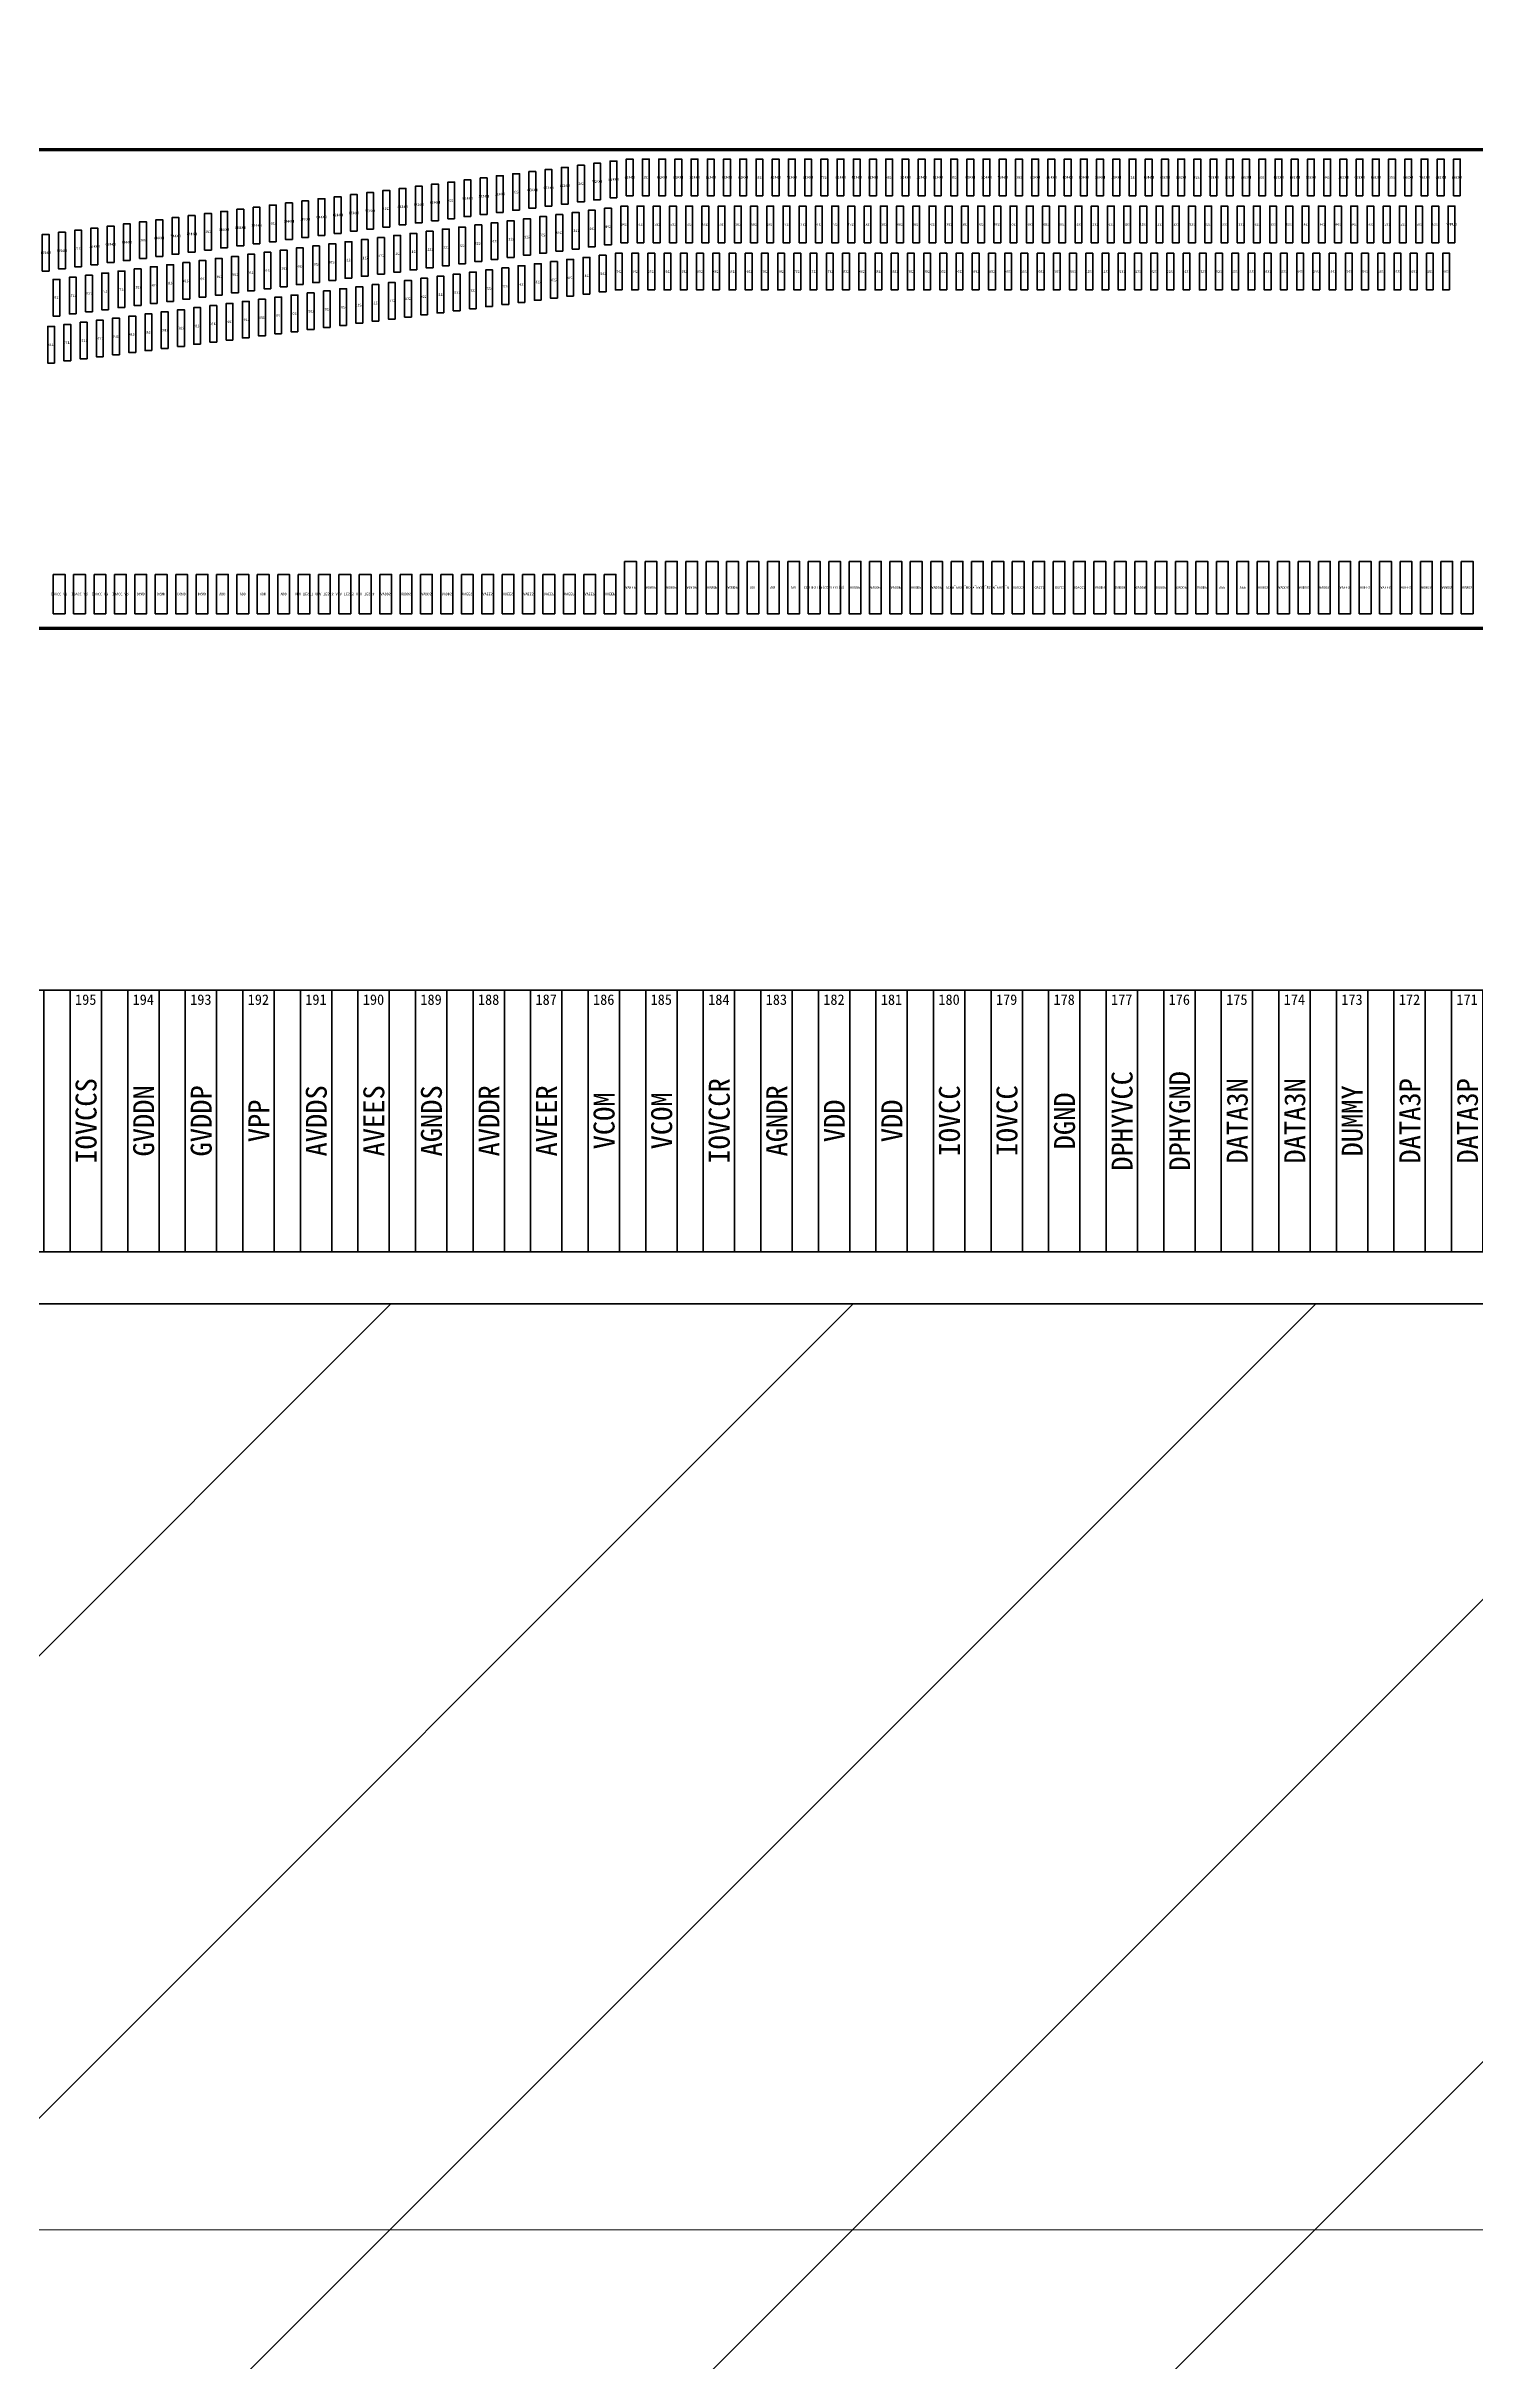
# Model space of a CAD drawing. Header units: inches. Extents: x 240 to 1407, y -538 to -118.
# Drawn here: x 994.362 to 997.094, y -363.887 to -359.461 of the extents above; entities that cross this region are included whole.
import ezdxf
from ezdxf.enums import TextEntityAlignment as Align

# ---------------------------------------------------------------- set-up
doc = ezdxf.new("R2010")
doc.units = ezdxf.units.IN
doc.header["$LTSCALE"] = 1.21
doc.header["$MEASUREMENT"] = 0
doc.layers.get('0').update_dxf_attribs({"linetype": 'CONTINUOUS'})
for name, color, linetype, lineweight in [('2ITO.drawing', 4, 'CONTINUOUS', 100), ('FPC', 40, 'CONTINUOUS', 20), ('LABEL.drawing', 7, 'CONTINUOUS', 100), ('TFT_line.drawing', 3, 'CONTINUOUS', 100)]:
    doc.layers.add(name, color=color, linetype=linetype, lineweight=lineweight)
doc.layers.add('标 注', color=3, linetype='CONTINUOUS')
doc.styles.get("Standard").update_dxf_attribs({"font": 'txt', "width": 0.8})

# ---------------------------------------------------------------- blocks, each defined once
blk = doc.blocks.new('fpc_name')
at = {"layer": 'LABEL.drawing', "color": 7, "linetype": 'Continuous', "lineweight": 100}
for s, p in [('DPHYVCC', (6.41143, 0.22667)), ('DPHYGND', (6.52143, 0.22667)), ('IOVCCS', (4.43143, 0.22667)), ('GVDDN', (4.54143, 0.22667)), ('GVDDP', (4.65143, 0.22667)), ('AVDDS', (4.87143, 0.22667)), ('AVEES', (4.98143, 0.22667)), ('AGNDS', (5.09143, 0.22667)), ('AVDDR', (5.20143, 0.22667)), ('AVEER', (5.31143, 0.22667)), ('VCOM', (5.42143, 0.22667)), ('VCOM', (5.53143, 0.22667)), ('IOVCCR', (5.64143, 0.22667)), ('AGNDR', (5.75143, 0.22667)), ('IOVCC', (6.08143, 0.22667)), ('IOVCC', (6.19143, 0.22667)), ('DGND', (6.30143, 0.22667)), ('DATA3N', (6.63143, 0.22667)), ('DATA3N', (6.74143, 0.22667)), ('DUMMY', (6.85126, 0.22667)), ('DATA3P', (6.96143, 0.22667)), ('DATA3P', (7.07143, 0.22667)), ('VPP', (4.76143, 0.22667)), ('VDD', (5.86143, 0.22667)), ('VDD', (5.97143, 0.22667))]:
    blk.add_text(s, height=0.04, rotation=90, dxfattribs=at).set_placement(p, align=Align.MIDDLE_CENTER)
blk = doc.blocks.new('fpc_pin')
at = {"layer": 'TFT_line.drawing', "color": 3, "linetype": 'Continuous', "lineweight": 100}
blk.add_lwpolyline([(0, 0), (0.06, 0), (0.06, 0.5), (0, 0.5)], close=True, dxfattribs=at)
blk = doc.blocks.new('fpc_all')
at = {"layer": 'TFT_line.drawing', "color": 3, "linetype": 'Continuous', "lineweight": 100}
blk.add_lwpolyline([(-0.73658, 0), (26.54342, 0), (26.54342, 0.5), (-0.73658, 0.5)], close=True, dxfattribs=at)
at = {"color": 1, "linetype": 'Continuous', "lineweight": 100, "row_count": 1, "column_count": 221, "row_spacing": 0.4, "column_spacing": 0.11}
blk.add_blockref('fpc_pin', (0.77342, 0), dxfattribs=at)
at = {"color": 1, "linetype": 'Continuous', "lineweight": 100}
blk.add_blockref('fpc_name', (0.00249, 0.02333), dxfattribs=at)
at = {"layer": 'LABEL.drawing', "color": 7, "linetype": 'Continuous', "lineweight": 100}
for s, p in [('195', (4.43322, 0.4818)), ('194', (4.54322, 0.4818)), ('193', (4.65322, 0.4818)), ('192', (4.76322, 0.4818)), ('191', (4.87322, 0.4818)), ('190', (4.98322, 0.4818)), ('189', (5.09322, 0.4818)), ('188', (5.20322, 0.4818)), ('187', (5.31322, 0.4818)), ('186', (5.42322, 0.4818)), ('185', (5.53322, 0.4818)), ('184', (5.64322, 0.4818)), ('183', (5.75322, 0.4818)), ('182', (5.86322, 0.4818)), ('181', (5.97322, 0.4818)), ('180', (6.08322, 0.4818)), ('179', (6.19322, 0.4818)), ('178', (6.30322, 0.4818)), ('177', (6.41322, 0.4818)), ('176', (6.52322, 0.4818)), ('175', (6.63322, 0.4818)), ('174', (6.74322, 0.4818)), ('173', (6.85322, 0.4818)), ('172', (6.96322, 0.4818)), ('171', (7.07322, 0.4818))]:
    blk.add_text(s, height=0.02, dxfattribs=at).set_placement(p, align=Align.MIDDLE_CENTER)
blk = doc.blocks.new('z_ILB3_NOT')
at = {"layer": 'TFT_line.drawing', "color": 3, "linetype": 'Continuous', "lineweight": 100}
blk.add_lwpolyline([(-0.01125, -0.05), (0.01125, -0.05), (0.01125, 0.05), (-0.01125, 0.05)], close=True, dxfattribs=at)
blk = doc.blocks.new('z_ILB2_NOT')
at = {"layer": 'TFT_line.drawing', "color": 3, "linetype": 'Continuous', "lineweight": 100}
blk.add_lwpolyline([(-0.01125, -0.0375), (0.01125, -0.0375), (0.01125, 0.0375), (-0.01125, 0.0375)], close=True, dxfattribs=at)
blk = doc.blocks.new('S_PAD_NOT')
at = {"layer": 'TFT_line.drawing', "color": 3, "linetype": 'Continuous', "lineweight": 100}
blk.add_lwpolyline([(-0.0065, -0.035), (0.0065, -0.035), (0.0065, 0.035), (-0.0065, 0.035)], close=True, dxfattribs=at)
blk = doc.blocks.new('ST7102_padlocation_NOT')
at = {"layer": 'TFT_line.drawing', "color": 3, "linetype": 'Continuous', "lineweight": 100}
for points in [[(-11.25, -0.459), (11.25, -0.459), (11.25, 0.459), (-11.25, 0.459)], [(-11.247, -0.456), (11.247, -0.456), (11.247, 0.456), (-11.247, 0.456)]]:
    blk.add_lwpolyline(points, close=True, dxfattribs=at)
at = {"color": 1, "linetype": 'Continuous', "lineweight": 100}
for p in [(5.8496, 0.4045), (5.8806, 0.4045), (5.9116, 0.4045), (5.9426, 0.4045), (5.9736, 0.4045), (6.0046, 0.4045), (6.0356, 0.4045), (6.0666, 0.4045), (6.0976, 0.4045), (6.1286, 0.4045), (6.1596, 0.4045), (6.1906, 0.4045), (6.2216, 0.4045), (6.2526, 0.4045), (6.2836, 0.4045), (6.3146, 0.4045), (6.3456, 0.4045), (6.3766, 0.4045), (6.4076, 0.4045), (6.4386, 0.4045), (6.4696, 0.4045), (6.5006, 0.4045), (6.5316, 0.4045), (6.5626, 0.4045), (6.5936, 0.4045), (6.6246, 0.4045), (6.6556, 0.4045), (6.6866, 0.4045), (6.7176, 0.4045), (6.7486, 0.4045), (6.7796, 0.4045), (6.8106, 0.4045), (6.8416, 0.4045), (6.8726, 0.4045), (6.9036, 0.4045), (6.9346, 0.4045), (6.9656, 0.4045), (6.9966, 0.4045), (7.0276, 0.4045), (7.0586, 0.4045), (7.0896, 0.4045), (7.1206, 0.4045), (7.1516, 0.4045), (7.1826, 0.4045), (7.2136, 0.4045), (7.2446, 0.4045), (7.2756, 0.4045), (7.3066, 0.4045), (7.3376, 0.4045), (7.3686, 0.4045), (7.3996, 0.4045), (7.4306, 0.4045), (7.4616, 0.4005), (7.4926, 0.3965), (7.5236, 0.3925), (7.5546, 0.3885), (7.5856, 0.3845), (7.6166, 0.3805), (7.6476, 0.3765), (7.6786, 0.3725), (7.7096, 0.3685), (7.7406, 0.3645), (7.7716, 0.3605), (7.8026, 0.3565), (7.8336, 0.3525), (7.8646, 0.3485), (7.8956, 0.3445), (7.9266, 0.3405), (7.9576, 0.3365), (7.9886, 0.3325), (8.0196, 0.3285), (8.0506, 0.3245), (8.0816, 0.3205), (5.8599, 0.3145), (5.8909, 0.3145), (5.9219, 0.3145), (5.9529, 0.3145), (5.9839, 0.3145), (6.0149, 0.3145), (6.0459, 0.3145), (6.0769, 0.3145), (6.1079, 0.3145), (6.1389, 0.3145), (6.1699, 0.3145), (6.2009, 0.3145), (6.2319, 0.3145), (6.2629, 0.3145), (6.2939, 0.3145), (6.3249, 0.3145), (6.3559, 0.3145), (6.3869, 0.3145), (6.4179, 0.3145), (6.4489, 0.3145), (6.4799, 0.3145), (6.5109, 0.3145), (6.5419, 0.3145), (6.5729, 0.3145), (6.6039, 0.3145), (6.6349, 0.3145), (6.6659, 0.3145), (6.6969, 0.3145), (6.7279, 0.3145), (6.7589, 0.3145), (6.7899, 0.3145), (6.8209, 0.3145), (6.8519, 0.3145), (6.8829, 0.3145), (6.9139, 0.3145), (6.9449, 0.3145), (6.9759, 0.3145), (7.0069, 0.3145), (7.0379, 0.3145), (7.0689, 0.3145), (7.0999, 0.3145), (7.1309, 0.3145), (7.1619, 0.3145), (7.1929, 0.3145), (7.2239, 0.3145), (7.2549, 0.3145), (7.2859, 0.3145), (7.3169, 0.3145), (7.3479, 0.3145), (7.3789, 0.3145), (7.4099, 0.3145), (7.4409, 0.3145), (7.4719, 0.3105), (7.5029, 0.3065), (7.5339, 0.3025), (7.5649, 0.2985), (7.5959, 0.2945), (7.6269, 0.2905), (7.6579, 0.2865), (7.6889, 0.2825), (7.7199, 0.2785), (8.1126, 0.3165), (8.1436, 0.3125), (8.1746, 0.3085), (8.2056, 0.3045), (8.2366, 0.3005), (8.2676, 0.2965), (8.2986, 0.2925), (8.3296, 0.2885), (8.3606, 0.2845), (8.3916, 0.2805), (8.4226, 0.2765), (7.7509, 0.2745), (7.7819, 0.2705), (7.8129, 0.2665), (7.8439, 0.2625), (7.8749, 0.2585), (7.9059, 0.2545), (7.9369, 0.2505), (7.9679, 0.2465), (7.9989, 0.2425), (8.0299, 0.2385), (8.0609, 0.2345), (8.4536, 0.2725), (8.4846, 0.2685), (8.5156, 0.2645), (8.5466, 0.2605), (5.8702, 0.2245), (5.9012, 0.2245), (5.9322, 0.2245), (5.9632, 0.2245), (5.9942, 0.2245), (6.0252, 0.2245), (6.0562, 0.2245), (6.0872, 0.2245), (6.1182, 0.2245), (6.1492, 0.2245), (6.1802, 0.2245), (6.2112, 0.2245), (6.2422, 0.2245), (6.2732, 0.2245), (6.3042, 0.2245), (6.3352, 0.2245), (6.3662, 0.2245), (6.3972, 0.2245), (6.4282, 0.2245), (6.4592, 0.2245), (6.4902, 0.2245), (6.5212, 0.2245), (6.5522, 0.2245), (6.5832, 0.2245), (6.6142, 0.2245), (6.6452, 0.2245), (6.6762, 0.2245), (6.7072, 0.2245), (6.7382, 0.2245), (6.7692, 0.2245), (6.8002, 0.2245), (6.8312, 0.2245), (6.8622, 0.2245), (6.8932, 0.2245), (6.9242, 0.2245), (6.9552, 0.2245), (6.9862, 0.2245), (7.0172, 0.2245), (7.0482, 0.2245), (7.0792, 0.2245), (7.1102, 0.2245), (7.1412, 0.2245), (7.1722, 0.2245), (7.2032, 0.2245), (7.2342, 0.2245), (7.2652, 0.2245), (7.2962, 0.2245), (7.3272, 0.2245), (7.3582, 0.2245), (7.3892, 0.2245), (7.4202, 0.2245), (7.4512, 0.2245), (7.4822, 0.2205), (7.5132, 0.2165), (7.5442, 0.2125), (7.5752, 0.2085), (7.6062, 0.2045), (7.6372, 0.2005), (7.6682, 0.1965), (7.6992, 0.1925), (7.7302, 0.1885), (8.0919, 0.2305), (8.1229, 0.2265), (8.1539, 0.2225), (8.1849, 0.2185), (8.2159, 0.2145), (8.2469, 0.2105), (8.2779, 0.2065), (8.3089, 0.2025), (8.3399, 0.1985), (8.3709, 0.1945), (8.4019, 0.1905), (8.4329, 0.1865), (7.7612, 0.1845), (7.7922, 0.1805), (7.8232, 0.1765), (7.8542, 0.1725), (7.8852, 0.1685), (7.9162, 0.1645), (7.9472, 0.1605), (7.9782, 0.1565), (8.0092, 0.1525), (8.0402, 0.1485), (8.0712, 0.1445), (8.4639, 0.1825), (8.4949, 0.1785), (8.5259, 0.1745), (8.1022, 0.1405), (8.1332, 0.1365), (8.1642, 0.1325), (8.1952, 0.1285), (8.2262, 0.1245), (8.2572, 0.1205), (8.2882, 0.1165), (8.3192, 0.1125), (8.3502, 0.1085), (8.3812, 0.1045), (8.4122, 0.1005), (8.4432, 0.0965), (8.4742, 0.0925), (8.5052, 0.0885), (8.5362, 0.0845)]:
    blk.add_blockref('S_PAD_NOT', p, dxfattribs=at)
at = {"color": 1, "linetype": 'Continuous', "lineweight": 100, "rotation": 180}
for name, p in [('z_ILB3_NOT', (5.83, -0.3795)), ('z_ILB3_NOT', (5.869, -0.3795)), ('z_ILB3_NOT', (5.908, -0.3795)), ('z_ILB3_NOT', (5.947, -0.3795)), ('z_ILB3_NOT', (5.986, -0.3795)), ('z_ILB3_NOT', (6.025, -0.3795)), ('z_ILB3_NOT', (6.064, -0.3795)), ('z_ILB3_NOT', (6.103, -0.3795)), ('z_ILB3_NOT', (6.142, -0.3795)), ('z_ILB3_NOT', (6.181, -0.3795)), ('z_ILB3_NOT', (6.22, -0.3795)), ('z_ILB3_NOT', (6.259, -0.3795)), ('z_ILB3_NOT', (6.298, -0.3795)), ('z_ILB3_NOT', (6.337, -0.3795)), ('z_ILB3_NOT', (6.376, -0.3795)), ('z_ILB3_NOT', (6.415, -0.3795)), ('z_ILB3_NOT', (6.454, -0.3795)), ('z_ILB3_NOT', (6.493, -0.3795)), ('z_ILB3_NOT', (6.532, -0.3795)), ('z_ILB3_NOT', (6.571, -0.3795)), ('z_ILB3_NOT', (6.61, -0.3795)), ('z_ILB3_NOT', (6.649, -0.3795)), ('z_ILB3_NOT', (6.688, -0.3795)), ('z_ILB3_NOT', (6.727, -0.3795)), ('z_ILB3_NOT', (6.766, -0.3795)), ('z_ILB3_NOT', (6.805, -0.3795)), ('z_ILB3_NOT', (6.844, -0.3795)), ('z_ILB3_NOT', (6.883, -0.3795)), ('z_ILB3_NOT', (6.922, -0.3795)), ('z_ILB3_NOT', (6.961, -0.3795)), ('z_ILB3_NOT', (7, -0.3795)), ('z_ILB3_NOT', (7.039, -0.3795)), ('z_ILB3_NOT', (7.078, -0.3795)), ('z_ILB3_NOT', (7.117, -0.3795)), ('z_ILB3_NOT', (7.156, -0.3795)), ('z_ILB3_NOT', (7.195, -0.3795)), ('z_ILB3_NOT', (7.234, -0.3795)), ('z_ILB3_NOT', (7.273, -0.3795)), ('z_ILB3_NOT', (7.312, -0.3795)), ('z_ILB3_NOT', (7.351, -0.3795)), ('z_ILB3_NOT', (7.39, -0.3795)), ('z_ILB3_NOT', (7.429, -0.3795)), ('z_ILB2_NOT', (7.468, -0.392)), ('z_ILB2_NOT', (7.507, -0.392)), ('z_ILB2_NOT', (7.546, -0.392)), ('z_ILB2_NOT', (7.585, -0.392)), ('z_ILB2_NOT', (7.624, -0.392)), ('z_ILB2_NOT', (7.663, -0.392)), ('z_ILB2_NOT', (7.702, -0.392)), ('z_ILB2_NOT', (7.741, -0.392)), ('z_ILB2_NOT', (7.78, -0.392)), ('z_ILB2_NOT', (7.819, -0.392)), ('z_ILB2_NOT', (7.858, -0.392)), ('z_ILB2_NOT', (7.897, -0.392)), ('z_ILB2_NOT', (7.936, -0.392)), ('z_ILB2_NOT', (7.975, -0.392)), ('z_ILB2_NOT', (8.014, -0.392)), ('z_ILB2_NOT', (8.053, -0.392)), ('z_ILB2_NOT', (8.092, -0.392)), ('z_ILB2_NOT', (8.131, -0.392)), ('z_ILB2_NOT', (8.17, -0.392)), ('z_ILB2_NOT', (8.209, -0.392)), ('z_ILB2_NOT', (8.248, -0.392)), ('z_ILB2_NOT', (8.287, -0.392)), ('z_ILB2_NOT', (8.326, -0.392)), ('z_ILB2_NOT', (8.365, -0.392)), ('z_ILB2_NOT', (8.404, -0.392)), ('z_ILB2_NOT', (8.443, -0.392)), ('z_ILB2_NOT', (8.482, -0.392)), ('z_ILB2_NOT', (8.521, -0.392))]:
    blk.add_blockref(name, p, dxfattribs=at)
at = {"layer": 'LABEL.drawing', "color": 7, "linetype": 'Continuous', "lineweight": 100}
for s, p in [('RX385', (5.8496, 0.4045)), ('RX386', (5.8806, 0.4045)), ('RX387', (5.9116, 0.4045)), ('RX388', (5.9426, 0.4045)), ('S353', (5.9736, 0.4045)), ('RX389', (6.0046, 0.4045)), ('RX390', (6.0356, 0.4045)), ('RX391', (6.0666, 0.4045)), ('S344', (6.0976, 0.4045)), ('RX392', (6.1286, 0.4045)), ('RX393', (6.1596, 0.4045)), ('RX394', (6.1906, 0.4045)), ('S335', (6.2216, 0.4045)), ('RX395', (6.2526, 0.4045)), ('RX396', (6.2836, 0.4045)), ('RX397', (6.3146, 0.4045)), ('S326', (6.3456, 0.4045)), ('RX398', (6.3766, 0.4045)), ('RX399', (6.4076, 0.4045)), ('RX400', (6.4386, 0.4045)), ('S317', (6.4696, 0.4045)), ('RX401', (6.5006, 0.4045)), ('RX402', (6.5316, 0.4045)), ('RX403', (6.5626, 0.4045)), ('RX404', (6.5936, 0.4045)), ('RX405', (6.6246, 0.4045)), ('RX406', (6.6556, 0.4045)), ('S302', (6.6866, 0.4045)), ('RX407', (6.7176, 0.4045)), ('RX408', (6.7486, 0.4045)), ('RX409', (6.7796, 0.4045)), ('S293', (6.8106, 0.4045)), ('RX410', (6.8416, 0.4045)), ('RX411', (6.8726, 0.4045)), ('RX412', (6.9036, 0.4045)), ('S284', (6.9346, 0.4045)), ('RX413', (6.9656, 0.4045)), ('RX414', (6.9966, 0.4045)), ('RX415', (7.0276, 0.4045)), ('S275', (7.0586, 0.4045)), ('RX416', (7.0896, 0.4045)), ('RX417', (7.1206, 0.4045)), ('RX418', (7.1516, 0.4045)), ('S266', (7.1826, 0.4045)), ('RX419', (7.2136, 0.4045)), ('RX420', (7.2446, 0.4045)), ('RX421', (7.2756, 0.4045)), ('RX422', (7.3066, 0.4045)), ('RX423', (7.3376, 0.4045)), ('RX424', (7.3686, 0.4045)), ('S251', (7.3996, 0.4045)), ('RX425', (7.4306, 0.4045)), ('RX426', (7.4616, 0.4005)), ('RX427', (7.4926, 0.3965)), ('S242', (7.5236, 0.3925)), ('RX428', (7.5546, 0.3885)), ('RX429', (7.5856, 0.3845)), ('RX430', (7.6166, 0.3805)), ('S233', (7.6476, 0.3765)), ('RX431', (7.6786, 0.3725)), ('RX432', (7.7096, 0.3685)), ('RX433', (7.7406, 0.3645)), ('S224', (7.7716, 0.3605)), ('RX434', (7.8026, 0.3565)), ('RX435', (7.8336, 0.3525)), ('DUMMY', (5.8599, 0.3145)), ('S359', (5.8909, 0.3145)), ('S357', (5.9219, 0.3145)), ('S355', (5.9529, 0.3145)), ('S352', (5.9839, 0.3145)), ('S350', (6.0149, 0.3145)), ('S348', (6.0459, 0.3145)), ('S346', (6.0769, 0.3145)), ('S343', (6.1079, 0.3145)), ('S341', (6.1389, 0.3145)), ('S339', (6.1699, 0.3145)), ('S337', (6.2009, 0.3145)), ('S334', (6.2319, 0.3145)), ('S332', (6.2629, 0.3145)), ('S330', (6.2939, 0.3145)), ('S328', (6.3249, 0.3145)), ('S325', (6.3559, 0.3145)), ('S323', (6.3869, 0.3145)), ('S321', (6.4179, 0.3145)), ('S319', (6.4489, 0.3145)), ('S316', (6.4799, 0.3145)), ('S314', (6.5109, 0.3145)), ('S312', (6.5419, 0.3145)), ('S310', (6.5729, 0.3145)), ('S308', (6.6039, 0.3145)), ('S306', (6.6349, 0.3145)), ('S304', (6.6659, 0.3145)), ('S301', (6.6969, 0.3145)), ('S299', (6.7279, 0.3145)), ('S297', (6.7589, 0.3145)), ('S295', (6.7899, 0.3145)), ('S292', (6.8209, 0.3145)), ('S290', (6.8519, 0.3145)), ('S288', (6.8829, 0.3145)), ('S286', (6.9139, 0.3145)), ('S283', (6.9449, 0.3145)), ('S281', (6.9759, 0.3145)), ('S279', (7.0069, 0.3145)), ('S277', (7.0379, 0.3145)), ('S274', (7.0689, 0.3145)), ('S272', (7.0999, 0.3145)), ('S270', (7.1309, 0.3145)), ('S268', (7.1619, 0.3145)), ('S265', (7.1929, 0.3145)), ('S263', (7.2239, 0.3145)), ('S261', (7.2549, 0.3145)), ('S259', (7.2859, 0.3145)), ('S257', (7.3169, 0.3145)), ('S255', (7.3479, 0.3145)), ('S253', (7.3789, 0.3145)), ('S250', (7.4099, 0.3145)), ('S248', (7.4409, 0.3145)), ('S246', (7.4719, 0.3105)), ('RX436', (7.8646, 0.3485)), ('S215', (7.8956, 0.3445)), ('RX437', (7.9266, 0.3405)), ('RX438', (7.9576, 0.3365)), ('RX439', (7.9886, 0.3325)), ('RX440', (8.0196, 0.3285)), ('RX441', (8.0506, 0.3245)), ('RX442', (8.0816, 0.3205)), ('S200', (8.1126, 0.3165)), ('RX443', (8.1436, 0.3125)), ('RX444', (8.1746, 0.3085)), ('S244', (7.5029, 0.3065)), ('S241', (7.5339, 0.3025)), ('S239', (7.5649, 0.2985)), ('S237', (7.5959, 0.2945)), ('S235', (7.6269, 0.2905)), ('S232', (7.6579, 0.2865)), ('S230', (7.6889, 0.2825)), ('S228', (7.7199, 0.2785)), ('S226', (7.7509, 0.2745)), ('S223', (7.7819, 0.2705)), ('S221', (7.8129, 0.2665)), ('RX445', (8.2056, 0.3045)), ('S191', (8.2366, 0.3005)), ('RX446', (8.2676, 0.2965)), ('RX447', (8.2986, 0.2925)), ('RX448', (8.3296, 0.2885)), ('S182', (8.3606, 0.2845)), ('RX449', (8.3916, 0.2805)), ('RX450', (8.4226, 0.2765)), ('RX451', (8.4536, 0.2725)), ('S173', (8.4846, 0.2685)), ('RX452', (8.5156, 0.2645)), ('S360', (5.8702, 0.2245)), ('S358', (5.9012, 0.2245)), ('S356', (5.9322, 0.2245)), ('S354', (5.9632, 0.2245)), ('S351', (5.9942, 0.2245)), ('S349', (6.0252, 0.2245)), ('S347', (6.0562, 0.2245)), ('S345', (6.0872, 0.2245)), ('S342', (6.1182, 0.2245)), ('S340', (6.1492, 0.2245)), ('S338', (6.1802, 0.2245)), ('S336', (6.2112, 0.2245)), ('S333', (6.2422, 0.2245)), ('S331', (6.2732, 0.2245)), ('S329', (6.3042, 0.2245)), ('S327', (6.3352, 0.2245)), ('S324', (6.3662, 0.2245)), ('S322', (6.3972, 0.2245)), ('S320', (6.4282, 0.2245)), ('S318', (6.4592, 0.2245)), ('S315', (6.4902, 0.2245)), ('S313', (6.5212, 0.2245)), ('S311', (6.5522, 0.2245)), ('S309', (6.5832, 0.2245)), ('S307', (6.6142, 0.2245)), ('S305', (6.6452, 0.2245)), ('S303', (6.6762, 0.2245)), ('S300', (6.7072, 0.2245)), ('S298', (6.7382, 0.2245)), ('S296', (6.7692, 0.2245)), ('S294', (6.8002, 0.2245)), ('S291', (6.8312, 0.2245)), ('S289', (6.8622, 0.2245)), ('S287', (6.8932, 0.2245)), ('S285', (6.9242, 0.2245)), ('S282', (6.9552, 0.2245)), ('S280', (6.9862, 0.2245)), ('S278', (7.0172, 0.2245)), ('S276', (7.0482, 0.2245)), ('S273', (7.0792, 0.2245)), ('S271', (7.1102, 0.2245)), ('S269', (7.1412, 0.2245)), ('S267', (7.1722, 0.2245)), ('S264', (7.2032, 0.2245)), ('S262', (7.2342, 0.2245)), ('S260', (7.2652, 0.2245)), ('S258', (7.2962, 0.2245)), ('S256', (7.3272, 0.2245)), ('S254', (7.3582, 0.2245)), ('S252', (7.3892, 0.2245)), ('S249', (7.4202, 0.2245)), ('S247', (7.4512, 0.2245)), ('S245', (7.4822, 0.2205)), ('S219', (7.8439, 0.2625)), ('S217', (7.8749, 0.2585)), ('S214', (7.9059, 0.2545)), ('S212', (7.9369, 0.2505)), ('S210', (7.9679, 0.2465)), ('S208', (7.9989, 0.2425)), ('S206', (8.0299, 0.2385)), ('S204', (8.0609, 0.2345)), ('S202', (8.0919, 0.2305)), ('S199', (8.1229, 0.2265)), ('S197', (8.1539, 0.2225)), ('RX453', (8.5466, 0.2605)), ('S243', (7.5132, 0.2165)), ('S240', (7.5442, 0.2125)), ('S238', (7.5752, 0.2085)), ('S236', (7.6062, 0.2045)), ('S234', (7.6372, 0.2005)), ('S231', (7.6682, 0.1965)), ('S229', (7.6992, 0.1925)), ('S227', (7.7302, 0.1885)), ('S225', (7.7612, 0.1845)), ('S222', (7.7922, 0.1805)), ('S220', (7.8232, 0.1765)), ('S195', (8.1849, 0.2185)), ('S193', (8.2159, 0.2145)), ('S190', (8.2469, 0.2105)), ('S188', (8.2779, 0.2065)), ('S186', (8.3089, 0.2025)), ('S184', (8.3399, 0.1985)), ('S181', (8.3709, 0.1945)), ('S179', (8.4019, 0.1905)), ('S177', (8.4329, 0.1865)), ('S175', (8.4639, 0.1825)), ('S172', (8.4949, 0.1785)), ('S170', (8.5259, 0.1745)), ('S218', (7.8542, 0.1725)), ('S216', (7.8852, 0.1685)), ('S213', (7.9162, 0.1645)), ('S211', (7.9472, 0.1605)), ('S209', (7.9782, 0.1565)), ('S207', (8.0092, 0.1525)), ('S205', (8.0402, 0.1485)), ('S203', (8.0712, 0.1445)), ('S201', (8.1022, 0.1405)), ('S198', (8.1332, 0.1365)), ('S196', (8.1642, 0.1325)), ('S194', (8.1952, 0.1285)), ('S192', (8.2262, 0.1245)), ('S189', (8.2572, 0.1205)), ('S187', (8.2882, 0.1165)), ('S185', (8.3192, 0.1125)), ('S183', (8.3502, 0.1085)), ('S180', (8.3812, 0.1045)), ('S178', (8.4122, 0.1005)), ('S176', (8.4432, 0.0965)), ('S174', (8.4742, 0.0925)), ('S171', (8.5052, 0.0885)), ('S169', (8.5362, 0.0845))]:
    blk.add_text(s, height=0.005, dxfattribs=at).set_placement(p, align=Align.MIDDLE_CENTER)
for s, p in [('AGNDS', (5.83, -0.3795)), ('AGNDS', (5.869, -0.3795)), ('AGNDS', (5.908, -0.3795)), ('AVEES', (5.947, -0.3795)), ('AVEES', (5.986, -0.3795)), ('AVEES', (6.025, -0.3795)), ('AVEES', (6.064, -0.3795)), ('AVDDS', (6.103, -0.3795)), ('AVDDS', (6.142, -0.3795)), ('AVDDS', (6.181, -0.3795)), ('AVDDS', (6.22, -0.3795)), ('VPP', (6.259, -0.3795)), ('VPP', (6.298, -0.3795)), ('GVDDP', (6.337, -0.3795)), ('GVDDP', (6.376, -0.3795)), ('GVDDP', (6.415, -0.3795)), ('GVDDN', (6.454, -0.3795)), ('GVDDN', (6.493, -0.3795)), ('GVDDN', (6.532, -0.3795)), ('IOVCCS', (6.571, -0.3795)), ('IOVCCS', (6.61, -0.3795)), ('IOVCCS', (6.649, -0.3795)), ('IOVCCS', (6.688, -0.3795)), ('VCOM_PASS_R', (6.727, -0.3795)), ('VCOM_PASS_R', (6.766, -0.3795)), ('VCOM_PASS_R', (6.805, -0.3795)), ('AVDDP', (6.844, -0.3795)), ('AVDDP', (6.883, -0.3795)), ('AVDDP', (6.922, -0.3795)), ('AVDDP', (6.961, -0.3795)), ('AVDDP', (7, -0.3795)), ('COGTEST[3]', (7.039, -0.3795)), ('COGTEST[4]', (7.078, -0.3795)), ('VGL', (7.117, -0.3795)), ('VGL', (7.156, -0.3795)), ('VGL', (7.195, -0.3795)), ('AGNDP', (7.234, -0.3795)), ('AGNDP', (7.273, -0.3795)), ('AGNDP', (7.312, -0.3795)), ('AGNDP', (7.351, -0.3795)), ('AGNDP', (7.39, -0.3795)), ('AVEEP', (7.429, -0.3795)), ('AVEEP', (7.468, -0.392)), ('AVEEP', (7.507, -0.392)), ('AVEEP', (7.546, -0.392)), ('AVEEP', (7.585, -0.392)), ('AVEES', (7.624, -0.392)), ('AVEES', (7.663, -0.392)), ('AVEES', (7.702, -0.392)), ('AVEES', (7.741, -0.392)), ('AVDDS', (7.78, -0.392)), ('AVDDS', (7.819, -0.392)), ('AVDDS', (7.858, -0.392)), ('AVDDS', (7.897, -0.392)), ('ANA_TEST4', (7.936, -0.392)), ('ANA_TEST5', (7.975, -0.392)), ('ANA_TEST6', (8.014, -0.392)), ('ANA_TEST7', (8.053, -0.392)), ('VDD', (8.092, -0.392)), ('VDD', (8.131, -0.392)), ('VDD', (8.17, -0.392)), ('VDD', (8.209, -0.392)), ('DGND', (8.248, -0.392)), ('DGND', (8.287, -0.392)), ('DGND', (8.326, -0.392)), ('DGND', (8.365, -0.392)), ('IOVCC_AR', (8.404, -0.392)), ('IOVCC_AR', (8.443, -0.392)), ('IOVCC_AR', (8.482, -0.392)), ('IOVCC_AR', (8.521, -0.392))]:
    blk.add_text(s, height=0.005, rotation=180, dxfattribs=at).set_placement(p, align=Align.MIDDLE_CENTER)
blk = doc.blocks.new('ic_all')
at = {"color": 1, "linetype": 'Continuous', "lineweight": 100, "xscale": -1}
blk.add_blockref('ST7102_padlocation_NOT', (0, 0), dxfattribs=at)
blk = doc.blocks.new('zw$7216')
at = {"layer": '2ITO.drawing', "linetype": 'Continuous', "lineweight": 100}
blk.add_lwpolyline([(-28.98, -50.8), (28.98, -50.8), (28.98, 47.7), (-28.98, 47.7)], close=True, dxfattribs=at)
for name, p in [('ic_all', (0, -49.051)), ('fpc_all', (-12.9034, -50.7))]:
    blk.add_blockref(name, p, dxfattribs=at)

msp = doc.modelspace()

# ---------------------------------------------------------------- hatches: boundary and pattern name
at = {"layer": '标 注', "lineweight": 5}
h = msp.add_hatch(dxfattribs=at)
h.set_pattern_fill('ANSI31', color=0, scale=5)
h.set_pattern_definition([(45, (162.5272, -99.22644), (-0.44194174, 0.44194174), [])])
h.paths.add_polyline_path([(1016.8437, -369.0229), (1016.8437, -364.1349), (988.9437, -364.1349), (988.9437, -368.5229, -0.414214), (988.4437, -369.0229)])
h.paths.add_polyline_path([(1016.8437, -364.1349), (1016.8437, -361.8649), (988.9437, -361.8649), (988.9437, -364.1349)])
h.paths.add_polyline_path([(1000.5106, -367.0539), (1005.2773, -367.0539), (1005.2773, -365.1316), (1000.5106, -365.1316)], flags=24)

# ---------------------------------------------------------------- linework, layer by layer
at = {"layer": 'FPC', "color": 0, "lineweight": 5}
msp.add_line((980.9049, -363.6349), (1024.91, -363.6349), dxfattribs=at)
at = {"layer": 'FPC', "color": 30}
msp.add_lwpolyline([(985.6437, -379.1849), (992.1574, -379.1849, -0.414214), (992.6574, -379.6849), (992.6574, -390.2049, 0.414214), (992.8574, -390.4049), (1012.9574, -390.4049, 0.414214), (1013.1574, -390.2049), (1013.1574, -379.6849, -0.414214), (1013.6574, -379.1849), (1023.4053, -379.1849, 0.414214), (1023.9053, -378.6849), (1023.9053, -369.5229, 0.414214), (1023.4053, -369.0229), (1017.3437, -369.0229, -0.414214), (1016.8437, -368.5229), (1016.8437, -361.2649), (988.9437, -361.2649), (988.9437, -368.5229, -0.414214), (988.4437, -369.0229), (985.6437, -369.0229, 0.414214), (985.1437, -369.5229), (985.1437, -378.6849, 0.414214)], format="xyb", close=True, dxfattribs=at)

# ---------------------------------------------------------------- block references
at = {"layer": '标 注', "color": 5}
msp.add_blockref('zw$7216', (1002.9074, -311.0649), dxfattribs=at)

doc.saveas('drawing.dxf')
